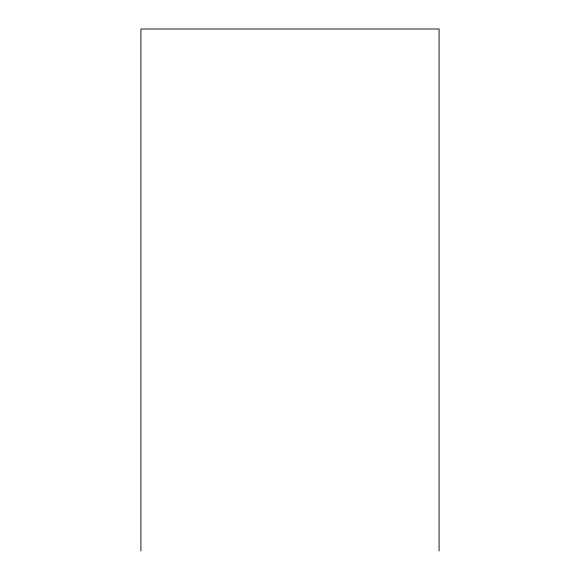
<?xml version="1.0" encoding="UTF-8"?>
<svg xmlns="http://www.w3.org/2000/svg" width="580" height="580" viewBox="0 0 580 580"><rect width="100%" height="100%" fill="white"/><g stroke="black" fill="none" stroke-linecap="round" stroke-linejoin="round"><path stroke-width="0.87" d="M439.082 551L439.082 29L140.918 29L140.918 551"/></g></svg>
